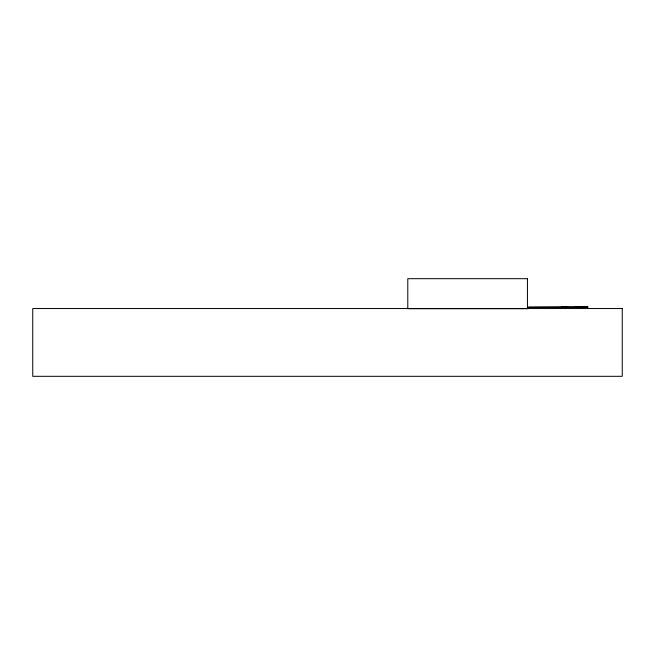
<?xml version="1.0" encoding="UTF-8"?>
<svg xmlns="http://www.w3.org/2000/svg" width="655" height="655" viewBox="0 0 655 655"><rect width="100%" height="100%" fill="white"/><g stroke="black" fill="none" stroke-linecap="round" stroke-linejoin="round"><path stroke-width="0.98" d="M574.394 306.802L577.514 307.211M562.015 307.211L563.881 307.211L561.908 306.802M584.899 306.802L578.119 306.802M563.799 307.211L564.716 306.802L563.881 306.802M567.828 306.802L565.887 306.802M564.716 307.211L566.862 306.802M564.643 306.802L566.313 306.802L566.239 307.211M588.026 306.802L528.348 307.211L588.026 307.211M577.26 306.802L576.818 307.211M561.548 306.802L562.015 306.802L561.466 307.211M527.439 278.686L407.787 278.686L407.787 308.693L527.439 308.693L527.439 278.686M622.25 308.538L32.75 308.538L32.75 376.314L622.25 376.314L622.25 308.538"/></g></svg>
